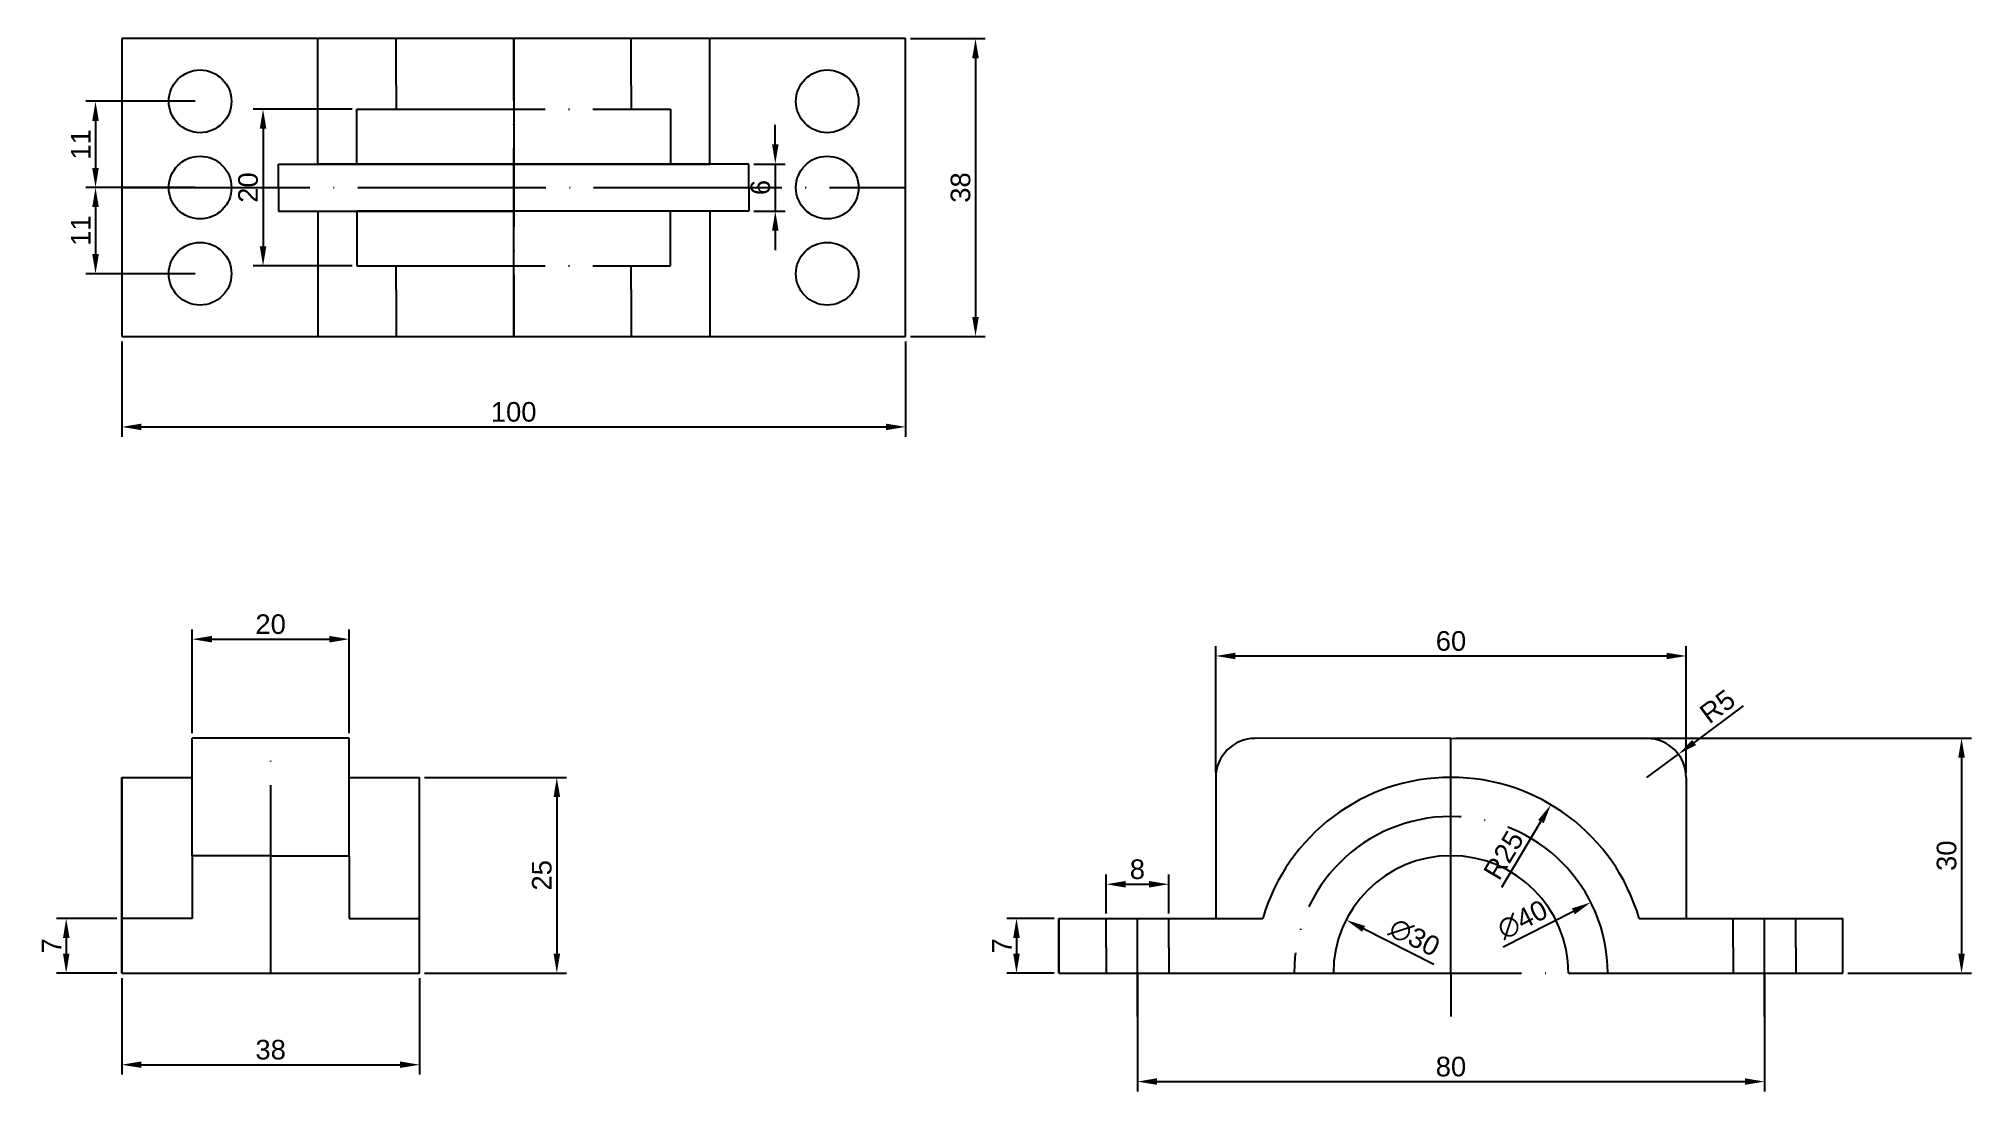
# Model space of a CAD drawing. Header units: millimetres. Extents: x 2184 to 2430, y 2105 to 2239.
import ezdxf

# ---------------------------------------------------------------- set-up
doc = ezdxf.new("R2010")
doc.units = ezdxf.units.MM
doc.linetypes.add('ACAD_ISO04W100', pattern=[30, 24, -3, 0, -3])
doc.layers.add('Cotas', color=5, linetype='Continuous')
doc.layers.add('Ocultas', color=255, linetype='ACAD_ISO04W100', transparency=0.45)
doc.styles.get("Standard").update_dxf_attribs({"font": 'arial.ttf'})
doc.dimstyles.new('ISO-25', dxfattribs={"dimtxt": 2.5, "dimasz": 2.5, "dimexe": 1.25, "dimexo": 0.625, "dimtad": 1, "dimtxsty": 'Standard', "dimcen": 2.5, "dimadec": 0, "dimazin": 0, "dimtfac": 1, "dimtmove": 0, "dimatfit": 3, "dimfxl": 1, "dimarcsym": 0})

# ---------------------------------------------------------------- blocks, each defined once
blk = doc.blocks.new('*D1')
at = {"layer": 'Cotas', "color": 0, "lineweight": -2, "transparency": 16777216}
for p, q in [((2232.84, 2145.21), (2250.96, 2145.21)), ((2249.71, 2142.71), (2249.71, 2122.71)), ((2232.84, 2120.21), (2250.96, 2120.21))]:
    blk.add_line(p, q, dxfattribs=at)
at = {"layer": 'Cotas', "color": 0, "transparency": 16777216}
for points in [[(2249.3, 2142.71), (2250.13, 2142.71), (2249.71, 2145.21)], [(2249.3, 2122.71), (2250.13, 2122.71), (2249.71, 2120.21)]]:
    blk.add_solid(points, dxfattribs=at)
at = {"layer": 'Defpoints', "color": 0, "transparency": 16777216}
for p in [(2232.21, 2145.21), (2232.21, 2120.21), (2249.71, 2120.21)]:
    blk.add_point(p, dxfattribs=at)
at = {"layer": 'Cotas', "color": 0, "transparency": 16777216, "insert": (2247.81, 2132.71), "char_height": 2.5, "attachment_point": 5, "rotation": 90}
blk.add_mtext('25', dxfattribs=at)
blk = doc.blocks.new('*D2')
at = {"layer": 'Cotas', "color": 0, "lineweight": -2, "transparency": 16777216}
for p, q in [((2203.21, 2150.84), (2203.21, 2164.09)), ((2205.71, 2162.84), (2220.71, 2162.84)), ((2223.21, 2150.84), (2223.21, 2164.09))]:
    blk.add_line(p, q, dxfattribs=at)
at = {"layer": 'Cotas', "color": 0, "transparency": 16777216}
for points in [[(2205.71, 2163.26), (2205.71, 2162.42), (2203.21, 2162.84)], [(2220.71, 2163.26), (2220.71, 2162.42), (2223.21, 2162.84)]]:
    blk.add_solid(points, dxfattribs=at)
at = {"layer": 'Defpoints', "color": 0, "transparency": 16777216}
for p in [(2223.21, 2162.84), (2203.21, 2150.21), (2223.21, 2150.21)]:
    blk.add_point(p, dxfattribs=at)
at = {"layer": 'Cotas', "color": 0, "transparency": 16777216, "insert": (2213.21, 2164.74), "char_height": 2.5, "attachment_point": 5}
blk.add_mtext('20', dxfattribs=at)
blk = doc.blocks.new('*D3')
at = {"layer": 'Cotas', "color": 0, "lineweight": -2, "transparency": 16777216}
for p, q in [((2194.21, 2119.59), (2194.21, 2107.29)), ((2232.21, 2119.59), (2232.21, 2107.29)), ((2196.71, 2108.54), (2229.71, 2108.54))]:
    blk.add_line(p, q, dxfattribs=at)
at = {"layer": 'Cotas', "color": 0, "transparency": 16777216}
for points in [[(2196.71, 2108.96), (2196.71, 2108.13), (2194.21, 2108.54)], [(2229.71, 2108.96), (2229.71, 2108.13), (2232.21, 2108.54)]]:
    blk.add_solid(points, dxfattribs=at)
at = {"layer": 'Defpoints', "color": 0, "transparency": 16777216}
for p in [(2194.21, 2120.21), (2232.21, 2120.21), (2232.21, 2108.54)]:
    blk.add_point(p, dxfattribs=at)
at = {"layer": 'Cotas', "color": 0, "transparency": 16777216, "insert": (2213.21, 2110.45), "char_height": 2.5, "attachment_point": 5}
blk.add_mtext('38', dxfattribs=at)
blk = doc.blocks.new('*D4')
at = {"layer": 'Cotas', "color": 0, "lineweight": -2, "transparency": 16777216}
for p, q in [((2193.59, 2127.21), (2185.88, 2127.21)), ((2187.13, 2124.71), (2187.13, 2122.71)), ((2193.59, 2120.21), (2185.88, 2120.21))]:
    blk.add_line(p, q, dxfattribs=at)
at = {"layer": 'Cotas', "color": 0, "transparency": 16777216}
for points in [[(2186.72, 2124.71), (2187.55, 2124.71), (2187.13, 2127.21)], [(2186.72, 2122.71), (2187.55, 2122.71), (2187.13, 2120.21)]]:
    blk.add_solid(points, dxfattribs=at)
at = {"layer": 'Defpoints', "color": 0, "transparency": 16777216}
for p in [(2194.21, 2127.21), (2187.13, 2120.21), (2194.21, 2120.21)]:
    blk.add_point(p, dxfattribs=at)
at = {"layer": 'Cotas', "color": 0, "transparency": 16777216, "insert": (2185.26, 2123.71), "char_height": 2.5, "attachment_point": 5, "rotation": 90}
blk.add_mtext('7', dxfattribs=at)
blk = doc.blocks.new('*D5')
at = {"layer": 'Cotas', "color": 0, "lineweight": -2, "transparency": 16777216}
for p, q in [((2323.77, 2120.33), (2323.77, 2105.14)), ((2403.77, 2120.33), (2403.77, 2105.14)), ((2326.27, 2106.39), (2401.27, 2106.39))]:
    blk.add_line(p, q, dxfattribs=at)
at = {"layer": 'Cotas', "color": 0, "transparency": 16777216}
for points in [[(2326.27, 2106.81), (2326.27, 2105.98), (2323.77, 2106.39)], [(2401.27, 2106.81), (2401.27, 2105.98), (2403.77, 2106.39)]]:
    blk.add_solid(points, dxfattribs=at)
at = {"layer": 'Defpoints', "color": 0, "transparency": 16777216}
for p in [(2323.77, 2120.96), (2403.77, 2120.96), (2403.77, 2106.39)]:
    blk.add_point(p, dxfattribs=at)
at = {"layer": 'Cotas', "color": 0, "transparency": 16777216, "insert": (2363.77, 2108.29), "char_height": 2.5, "attachment_point": 5}
blk.add_mtext('80', dxfattribs=at)
blk = doc.blocks.new('*D7')
at = {"layer": 'Cotas', "color": 0, "lineweight": -2, "transparency": 16777216}
for p, q in [((2313.15, 2127.21), (2307.1, 2127.21)), ((2308.35, 2124.71), (2308.35, 2122.71)), ((2313.15, 2120.21), (2307.1, 2120.21))]:
    blk.add_line(p, q, dxfattribs=at)
at = {"layer": 'Cotas', "color": 0, "transparency": 16777216}
for points in [[(2307.93, 2124.71), (2308.77, 2124.71), (2308.35, 2127.21)], [(2307.93, 2122.71), (2308.77, 2122.71), (2308.35, 2120.21)]]:
    blk.add_solid(points, dxfattribs=at)
at = {"layer": 'Defpoints', "color": 0, "transparency": 16777216}
for p in [(2313.77, 2127.21), (2308.35, 2120.21), (2313.77, 2120.21)]:
    blk.add_point(p, dxfattribs=at)
at = {"layer": 'Cotas', "color": 0, "transparency": 16777216, "insert": (2306.48, 2123.71), "char_height": 2.5, "attachment_point": 5, "rotation": 90}
blk.add_mtext('7', dxfattribs=at)
blk = doc.blocks.new('*D8')
at = {"layer": 'Cotas', "color": 0, "lineweight": -2, "transparency": 16777216}
for p, q in [((2319.77, 2127.84), (2319.77, 2132.82)), ((2327.77, 2127.84), (2327.77, 2132.82)), ((2322.27, 2131.57), (2325.27, 2131.57))]:
    blk.add_line(p, q, dxfattribs=at)
at = {"layer": 'Cotas', "color": 0, "transparency": 16777216}
for points in [[(2322.27, 2131.98), (2322.27, 2131.15), (2319.77, 2131.57)], [(2325.27, 2131.98), (2325.27, 2131.15), (2327.77, 2131.57)]]:
    blk.add_solid(points, dxfattribs=at)
at = {"layer": 'Defpoints', "color": 0, "transparency": 16777216}
for p in [(2327.77, 2131.57), (2319.77, 2127.21), (2327.77, 2127.21)]:
    blk.add_point(p, dxfattribs=at)
at = {"layer": 'Cotas', "color": 0, "transparency": 16777216, "insert": (2323.77, 2133.47), "char_height": 2.5, "attachment_point": 5}
blk.add_mtext('8', dxfattribs=at)
blk = doc.blocks.new('*D9')
at = {"layer": 'Cotas', "color": 0, "lineweight": -2, "transparency": 16777216}
blk.add_line((2361.58, 2121.33), (2352.63, 2125.88), dxfattribs=at)
at = {"layer": 'Cotas', "color": 0, "transparency": 16777216}
blk.add_solid([(2352.82, 2126.25), (2352.44, 2125.51), (2350.4, 2127.02)], dxfattribs=at)
at = {"layer": 'Defpoints', "color": 0, "transparency": 16777216}
for p in [(2350.4, 2127.02), (2377.14, 2113.41)]:
    blk.add_point(p, dxfattribs=at)
at = {"layer": 'Cotas', "color": 0, "transparency": 16777216, "insert": (2359.11, 2124.79), "char_height": 2.5, "attachment_point": 5, "rotation": 333.0167}
blk.add_mtext('∅30', dxfattribs=at)
blk = doc.blocks.new('*D10')
at = {"layer": 'Cotas', "color": 0, "lineweight": -2, "transparency": 16777216}
blk.add_line((2370.42, 2123.58), (2379.38, 2128.12), dxfattribs=at)
at = {"layer": 'Cotas', "color": 0, "transparency": 16777216}
blk.add_solid([(2379.2, 2128.49), (2379.57, 2127.74), (2381.61, 2129.25)], dxfattribs=at)
at = {"layer": 'Defpoints', "color": 0, "transparency": 16777216}
for p in [(2381.61, 2129.25), (2345.93, 2111.18)]:
    blk.add_point(p, dxfattribs=at)
at = {"layer": 'Cotas', "color": 0, "transparency": 16777216, "insert": (2372.9, 2127.04), "char_height": 2.5, "attachment_point": 5, "rotation": 26.8504}
blk.add_mtext('∅40', dxfattribs=at)
blk = doc.blocks.new('*D11')
at = {"layer": 'Cotas', "color": 0, "lineweight": -2, "transparency": 16777216}
blk.add_line((2370.28, 2131.19), (2375.25, 2139.57), dxfattribs=at)
at = {"layer": 'Cotas', "color": 0, "transparency": 16777216}
blk.add_solid([(2374.89, 2139.78), (2375.6, 2139.35), (2376.52, 2141.72)], dxfattribs=at)
at = {"layer": 'Defpoints', "color": 0, "transparency": 16777216}
for p in [(2376.52, 2141.72), (2363.77, 2120.21)]:
    blk.add_point(p, dxfattribs=at)
at = {"layer": 'Cotas', "color": 0, "transparency": 16777216, "insert": (2370.49, 2135.27), "char_height": 2.5, "attachment_point": 5, "rotation": 59.3331}
blk.add_mtext('R25', dxfattribs=at)
blk = doc.blocks.new('*D12')
at = {"layer": 'Cotas', "color": 0, "lineweight": -2, "transparency": 16777216}
for p, q in [((2401.03, 2154.33), (2394.78, 2149.66)), ((2388.77, 2145.17), (2392.78, 2148.16))]:
    blk.add_line(p, q, dxfattribs=at)
at = {"layer": 'Cotas', "color": 0, "transparency": 16777216}
blk.add_solid([(2394.53, 2149.99), (2395.03, 2149.33), (2392.78, 2148.16)], dxfattribs=at)
at = {"layer": 'Defpoints', "color": 0, "transparency": 16777216}
for p in [(2392.78, 2148.16), (2388.77, 2145.17)]:
    blk.add_point(p, dxfattribs=at)
at = {"layer": 'Cotas', "color": 0, "transparency": 16777216, "insert": (2397.77, 2154.26), "char_height": 2.5, "attachment_point": 5, "rotation": 36.7645}
blk.add_mtext('R5', dxfattribs=at)
blk = doc.blocks.new('*D13')
at = {"layer": 'Cotas', "color": 0, "lineweight": -2, "transparency": 16777216}
for p, q in [((2333.77, 2145.81), (2333.77, 2161.95)), ((2336.27, 2160.7), (2391.27, 2160.7)), ((2393.77, 2145.8), (2393.77, 2161.95))]:
    blk.add_line(p, q, dxfattribs=at)
at = {"layer": 'Cotas', "color": 0, "transparency": 16777216}
for points in [[(2336.27, 2161.11), (2336.27, 2160.28), (2333.77, 2160.7)], [(2391.27, 2161.11), (2391.27, 2160.28), (2393.77, 2160.7)]]:
    blk.add_solid(points, dxfattribs=at)
at = {"layer": 'Defpoints', "color": 0, "transparency": 16777216}
for p in [(2393.77, 2160.7), (2333.77, 2145.18), (2393.77, 2145.17)]:
    blk.add_point(p, dxfattribs=at)
at = {"layer": 'Cotas', "color": 0, "transparency": 16777216, "insert": (2363.77, 2162.6), "char_height": 2.5, "attachment_point": 5}
blk.add_mtext('60', dxfattribs=at)
blk = doc.blocks.new('*D14')
at = {"layer": 'Cotas', "color": 0, "lineweight": -2, "transparency": 16777216}
for p, q in [((2364.4, 2150.21), (2430.15, 2150.21)), ((2428.9, 2147.71), (2428.9, 2122.71)), ((2414.4, 2120.21), (2430.15, 2120.21))]:
    blk.add_line(p, q, dxfattribs=at)
at = {"layer": 'Cotas', "color": 0, "transparency": 16777216}
for points in [[(2428.48, 2147.71), (2429.32, 2147.71), (2428.9, 2150.21)], [(2428.48, 2122.71), (2429.32, 2122.71), (2428.9, 2120.21)]]:
    blk.add_solid(points, dxfattribs=at)
at = {"layer": 'Defpoints', "color": 0, "transparency": 16777216}
for p in [(2363.77, 2150.21), (2413.77, 2120.21), (2428.9, 2120.21)]:
    blk.add_point(p, dxfattribs=at)
at = {"layer": 'Cotas', "color": 0, "transparency": 16777216, "insert": (2427, 2135.21), "char_height": 2.5, "attachment_point": 5, "rotation": 90}
blk.add_mtext('30', dxfattribs=at)
blk = doc.blocks.new('*D15')
at = {"layer": 'Cotas', "color": 0, "lineweight": -2, "transparency": 16777216}
for p, q in [((2277.58, 2225.97), (2277.58, 2228.47)), ((2274.84, 2223.47), (2278.83, 2223.47)), ((2277.58, 2223.47), (2277.58, 2217.47)), ((2274.84, 2217.47), (2278.83, 2217.47)), ((2277.58, 2214.97), (2277.58, 2212.47))]:
    blk.add_line(p, q, dxfattribs=at)
at = {"layer": 'Cotas', "color": 0, "transparency": 16777216}
for points in [[(2277.17, 2225.97), (2278, 2225.97), (2277.58, 2223.47)], [(2277.17, 2214.97), (2278, 2214.97), (2277.58, 2217.47)]]:
    blk.add_solid(points, dxfattribs=at)
at = {"layer": 'Defpoints', "color": 0, "transparency": 16777216}
for p in [(2274.21, 2223.47), (2274.21, 2217.47), (2277.58, 2217.47)]:
    blk.add_point(p, dxfattribs=at)
at = {"layer": 'Cotas', "color": 0, "transparency": 16777216, "insert": (2275.68, 2220.47), "char_height": 2.5, "attachment_point": 5, "rotation": 90}
blk.add_mtext('6', dxfattribs=at)
blk = doc.blocks.new('*D16')
at = {"layer": 'Cotas', "color": 0, "lineweight": -2, "transparency": 16777216}
for p, q in [((2203.59, 2231.47), (2189.62, 2231.47)), ((2190.87, 2228.97), (2190.87, 2222.97)), ((2203.59, 2220.47), (2189.62, 2220.47))]:
    blk.add_line(p, q, dxfattribs=at)
at = {"layer": 'Cotas', "color": 0, "transparency": 16777216}
for points in [[(2190.45, 2228.97), (2191.29, 2228.97), (2190.87, 2231.47)], [(2190.45, 2222.97), (2191.29, 2222.97), (2190.87, 2220.47)]]:
    blk.add_solid(points, dxfattribs=at)
at = {"layer": 'Defpoints', "color": 0, "transparency": 16777216}
for p in [(2204.21, 2231.47), (2190.87, 2220.47), (2204.21, 2220.47)]:
    blk.add_point(p, dxfattribs=at)
at = {"layer": 'Cotas', "color": 0, "transparency": 16777216, "insert": (2188.99, 2225.97), "char_height": 2.5, "attachment_point": 5, "rotation": 90}
blk.add_mtext('11', dxfattribs=at)
blk = doc.blocks.new('*D17')
at = {"layer": 'Cotas', "color": 0, "lineweight": -2, "transparency": 16777216}
for p, q in [((2203.59, 2220.47), (2189.62, 2220.47)), ((2190.87, 2217.97), (2190.87, 2211.97)), ((2203.59, 2209.47), (2189.62, 2209.47))]:
    blk.add_line(p, q, dxfattribs=at)
at = {"layer": 'Cotas', "color": 0, "transparency": 16777216}
for points in [[(2190.45, 2217.97), (2191.29, 2217.97), (2190.87, 2220.47)], [(2190.45, 2211.97), (2191.29, 2211.97), (2190.87, 2209.47)]]:
    blk.add_solid(points, dxfattribs=at)
at = {"layer": 'Defpoints', "color": 0, "transparency": 16777216}
for p in [(2204.21, 2220.47), (2190.87, 2209.47), (2204.21, 2209.47)]:
    blk.add_point(p, dxfattribs=at)
at = {"layer": 'Cotas', "color": 0, "transparency": 16777216, "insert": (2188.99, 2214.97), "char_height": 2.5, "attachment_point": 5, "rotation": 90}
blk.add_mtext('11', dxfattribs=at)
blk = doc.blocks.new('*D18')
at = {"layer": 'Cotas', "color": 0, "lineweight": -2, "transparency": 16777216}
for p, q in [((2194.21, 2200.84), (2194.21, 2188.68)), ((2294.21, 2200.84), (2294.21, 2188.68)), ((2196.71, 2189.93), (2291.71, 2189.93))]:
    blk.add_line(p, q, dxfattribs=at)
at = {"layer": 'Cotas', "color": 0, "transparency": 16777216}
for points in [[(2196.71, 2190.34), (2196.71, 2189.51), (2194.21, 2189.93)], [(2291.71, 2190.34), (2291.71, 2189.51), (2294.21, 2189.93)]]:
    blk.add_solid(points, dxfattribs=at)
at = {"layer": 'Defpoints', "color": 0, "transparency": 16777216}
for p in [(2194.21, 2201.47), (2294.21, 2201.47), (2294.21, 2189.93)]:
    blk.add_point(p, dxfattribs=at)
at = {"layer": 'Cotas', "color": 0, "transparency": 16777216, "insert": (2244.21, 2191.83), "char_height": 2.5, "attachment_point": 5}
blk.add_mtext('100', dxfattribs=at)
blk = doc.blocks.new('*D19')
at = {"layer": 'Cotas', "color": 0, "lineweight": -2, "transparency": 16777216}
for p, q in [((2294.84, 2239.47), (2304.37, 2239.47)), ((2303.12, 2236.97), (2303.12, 2203.97)), ((2294.84, 2201.47), (2304.37, 2201.47))]:
    blk.add_line(p, q, dxfattribs=at)
at = {"layer": 'Cotas', "color": 0, "transparency": 16777216}
for points in [[(2302.7, 2236.97), (2303.54, 2236.97), (2303.12, 2239.47)], [(2302.7, 2203.97), (2303.54, 2203.97), (2303.12, 2201.47)]]:
    blk.add_solid(points, dxfattribs=at)
at = {"layer": 'Defpoints', "color": 0, "transparency": 16777216}
for p in [(2294.21, 2239.47), (2294.21, 2201.47), (2303.12, 2201.47)]:
    blk.add_point(p, dxfattribs=at)
at = {"layer": 'Cotas', "color": 0, "transparency": 16777216, "insert": (2301.22, 2220.47), "char_height": 2.5, "attachment_point": 5, "rotation": 90}
blk.add_mtext('38', dxfattribs=at)
blk = doc.blocks.new('*D20')
at = {"layer": 'Cotas', "color": 0, "lineweight": -2, "transparency": 16777216}
for p, q in [((2223.59, 2230.47), (2210.99, 2230.47)), ((2212.24, 2227.97), (2212.24, 2212.97)), ((2223.59, 2210.47), (2210.99, 2210.47))]:
    blk.add_line(p, q, dxfattribs=at)
at = {"layer": 'Cotas', "color": 0, "transparency": 16777216}
for points in [[(2211.82, 2227.97), (2212.66, 2227.97), (2212.24, 2230.47)], [(2211.82, 2212.97), (2212.66, 2212.97), (2212.24, 2210.47)]]:
    blk.add_solid(points, dxfattribs=at)
at = {"layer": 'Defpoints', "color": 0, "transparency": 16777216}
for p in [(2224.21, 2230.47), (2212.24, 2210.47), (2224.21, 2210.47)]:
    blk.add_point(p, dxfattribs=at)
at = {"layer": 'Cotas', "color": 0, "transparency": 16777216, "insert": (2210.34, 2220.47), "char_height": 2.5, "attachment_point": 5, "rotation": 90}
blk.add_mtext('20', dxfattribs=at)

msp = doc.modelspace()

# ---------------------------------------------------------------- linework, layer by layer
for p, q in [((2294.212, 2239.469), (2194.212, 2239.469)), ((2194.212, 2239.469), (2194.212, 2201.469)), ((2219.212, 2223.469), (2219.212, 2239.469)), ((2269.212, 2223.469), (2269.212, 2239.469)), ((2294.212, 2201.469), (2294.212, 2239.469)), ((2214.212, 2220.469), (2214.212, 2223.469)), ((2214.212, 2223.469), (2244.212, 2223.469)), ((2244.212, 2223.469), (2219.212, 2223.469)), ((2274.212, 2223.469), (2244.212, 2223.469)), ((2244.212, 2223.469), (2269.212, 2223.469)), ((2274.212, 2220.469), (2274.212, 2223.469)), ((2214.212, 2220.469), (2214.212, 2217.469)), ((2274.212, 2220.469), (2274.212, 2217.469)), ((2214.212, 2217.469), (2244.212, 2217.469)), ((2219.212, 2217.469), (2219.212, 2201.469)), ((2274.212, 2217.469), (2244.212, 2217.469)), ((2269.212, 2217.469), (2269.212, 2201.469)), ((2194.212, 2201.469), (2294.212, 2201.469)), ((2223.212, 2150.212), (2203.212, 2150.212)), ((2203.212, 2135.212), (2203.212, 2150.212)), ((2223.212, 2135.212), (2223.212, 2150.212)), ((2363.77, 2150.212), (2338.764, 2150.181)), ((2363.77, 2150.212), (2388.778, 2150.171)), ((2194.212, 2145.212), (2194.212, 2120.212)), ((2194.212, 2120.212), (2194.212, 2145.212)), ((2194.212, 2145.212), (2203.212, 2145.212)), ((2223.212, 2145.212), (2232.212, 2145.212)), ((2232.212, 2120.212), (2232.212, 2145.212)), ((2333.77, 2145.181), (2333.77, 2127.212)), ((2393.77, 2145.171), (2393.77, 2127.212)), ((2203.212, 2135.212), (2203.212, 2127.212)), ((2223.212, 2135.212), (2223.212, 2127.212)), ((2203.208, 2127.212), (2194.212, 2127.212)), ((2223.212, 2127.212), (2232.212, 2127.212)), ((2313.77, 2127.212), (2313.77, 2120.212)), ((2313.77, 2120.212), (2313.77, 2127.212)), ((2313.77, 2127.212), (2339.77, 2127.212)), ((2387.77, 2127.212), (2413.77, 2127.212)), ((2413.77, 2120.212), (2413.77, 2127.212)), ((2194.212, 2120.212), (2232.212, 2120.212)), ((2313.77, 2120.212), (2348.77, 2120.212)), ((2378.77, 2120.212), (2413.77, 2120.212))]:
    msp.add_line(p, q)
for centre in [(2204.212, 2231.469), (2284.212, 2231.469), (2204.212, 2220.469), (2284.212, 2220.469), (2204.212, 2209.469), (2284.212, 2209.469)]:
    msp.add_circle(centre, 4)
for centre, radius, start, end in [((2338.77, 2145.181), 5, 90.07111, 180), ((2388.77, 2145.171), 5, 0, 89.90573), ((2363.77, 2120.212), 25, 16.2602, 163.7398), ((2363.77, 2120.212), 15, 0, 180)]:
    msp.add_arc(centre, radius, start, end)
at = {"layer": 'Ocultas'}
for p, q in [((2229.212, 2233.469), (2229.212, 2239.469)), ((2244.212, 2239.469), (2244.212, 2201.469)), ((2244.212, 2201.469), (2244.212, 2239.469)), ((2259.212, 2233.469), (2259.212, 2239.469)), ((2229.212, 2233.469), (2229.212, 2230.469)), ((2259.212, 2233.469), (2259.212, 2230.469)), ((2224.212, 2223.469), (2224.212, 2230.469)), ((2224.212, 2223.469), (2224.212, 2230.469)), ((2224.212, 2230.469), (2264.212, 2230.469)), ((2264.212, 2230.469), (2264.212, 2223.469)), ((2244.212, 2223.469), (2224.212, 2223.469)), ((2194.212, 2220.469), (2294.212, 2220.469)), ((2244.212, 2217.469), (2224.212, 2217.469)), ((2224.212, 2217.469), (2224.212, 2210.469)), ((2224.212, 2217.469), (2224.212, 2210.469)), ((2264.212, 2210.469), (2264.212, 2217.469)), ((2224.212, 2210.469), (2264.212, 2210.469)), ((2229.212, 2207.469), (2229.212, 2210.469)), ((2259.212, 2207.469), (2259.212, 2210.469)), ((2229.212, 2207.469), (2229.212, 2201.469)), ((2259.212, 2207.469), (2259.212, 2201.469)), ((2213.212, 2120.212), (2213.212, 2150.212)), ((2363.77, 2131.459), (2363.77, 2150.212)), ((2213.212, 2135.212), (2203.212, 2135.212)), ((2213.212, 2135.212), (2223.212, 2135.212)), ((2363.77, 2120.212), (2363.77, 2131.459)), ((2319.77, 2123.478), (2319.77, 2127.212)), ((2323.77, 2114.707), (2323.77, 2127.212)), ((2327.77, 2123.478), (2327.77, 2127.212)), ((2399.77, 2123.478), (2399.77, 2127.212)), ((2403.77, 2114.707), (2403.77, 2127.212)), ((2407.77, 2123.478), (2407.77, 2127.212)), ((2319.77, 2123.478), (2319.77, 2120.212)), ((2327.77, 2123.478), (2327.77, 2120.212)), ((2399.77, 2123.478), (2399.77, 2120.212)), ((2407.77, 2123.478), (2407.77, 2120.212)), ((2348.77, 2120.212), (2378.77, 2120.212)), ((2363.77, 2120.212), (2363.77, 2114.707))]:
    msp.add_line(p, q, dxfattribs=at)
msp.add_arc((2363.77, 2120.212), 20, 0, 180, dxfattribs=at)

# ---------------------------------------------------------------- dimensions: what is measured, and where the dimension line sits
at = {"layer": 'Cotas'}
for base, p1, p2, picture, middle in [((2303.118, 2201.469), (2294.212, 2239.469), (2294.212, 2201.469), '*D19', (2301.216, 2220.469)), ((2190.87, 2220.469), (2204.212, 2231.469), (2204.212, 2220.469), '*D16', (2188.989, 2225.969)), ((2212.241, 2210.469), (2224.212, 2230.469), (2224.212, 2210.469), '*D20', (2210.34, 2220.469)), ((2277.585, 2217.469), (2274.212, 2223.469), (2274.212, 2217.469), '*D15', (2275.683, 2220.469)), ((2190.87, 2209.469), (2204.212, 2220.469), (2204.212, 2209.469), '*D17', (2188.989, 2214.969)), ((2428.9, 2120.212), (2363.77, 2150.212), (2413.77, 2120.212), '*D14', (2426.997, 2135.212)), ((2249.714, 2120.212), (2232.212, 2145.212), (2232.212, 2120.212), '*D1', (2247.813, 2132.712)), ((2187.132, 2120.212), (2194.212, 2127.212), (2194.212, 2120.212), '*D4', (2185.257, 2123.712)), ((2308.351, 2120.212), (2313.77, 2127.212), (2313.77, 2120.212), '*D7', (2306.476, 2123.712))]:
    dim = msp.add_linear_dim(base=base, p1=p1, p2=p2, angle=90, dimstyle='ISO-25', dxfattribs=at)
    dim.commit()
    dim.dimension.update_dxf_attribs({"geometry": picture, "text_midpoint": middle})
for base, p1, p2, picture, middle in [((2294.212, 2189.928), (2194.212, 2201.469), (2294.212, 2201.469), '*D18', (2244.212, 2191.829)), ((2223.212, 2162.841), (2203.212, 2150.212), (2223.212, 2150.212), '*D2', (2213.212, 2164.743)), ((2393.77, 2160.695), (2333.77, 2145.181), (2393.77, 2145.171), '*D13', (2363.77, 2162.597)), ((2327.77, 2131.566), (2319.77, 2127.212), (2327.77, 2127.212), '*D8', (2323.77, 2133.468)), ((2232.212, 2108.544), (2194.212, 2120.212), (2232.212, 2120.212), '*D3', (2213.212, 2110.446)), ((2403.77, 2106.393), (2323.77, 2120.959), (2403.77, 2120.959), '*D5', (2363.77, 2108.294))]:
    dim = msp.add_linear_dim(base=base, p1=p1, p2=p2, dimstyle='ISO-25', dxfattribs=at)
    dim.commit()
    dim.dimension.update_dxf_attribs({"geometry": picture, "text_midpoint": middle})
dim = msp.add_radius_dim(center=(2388.77, 2145.171), mpoint=(2392.776, 2148.164), dimstyle='ISO-25', dxfattribs=at)
dim.commit()
dim.dimension.update_dxf_attribs({"geometry": '*D12', "text_midpoint": (2397.769, 2154.261)})
dim = msp.add_radius_dim(center=(2363.77, 2120.212), mpoint=(2376.521, 2141.716), dimstyle='ISO-25', dxfattribs=at)
dim.commit()
dim.dimension.update_dxf_attribs({"geometry": '*D11', "text_midpoint": (2372.124, 2134.3), "dimtype": 164})
for p1, p2, picture, middle in [((2345.926, 2111.179), (2381.614, 2129.245), '*D10', (2373.788, 2125.284)), ((2377.137, 2113.406), (2350.403, 2127.018), '*D9', (2358.22, 2123.038))]:
    dim = msp.add_diameter_dim_2p(p1=p1, p2=p2, dimstyle='ISO-25', dxfattribs=at)
    dim.commit()
    dim.dimension.update_dxf_attribs({"geometry": picture, "text_midpoint": middle, "dimtype": 163})

doc.saveas('drawing.dxf')
